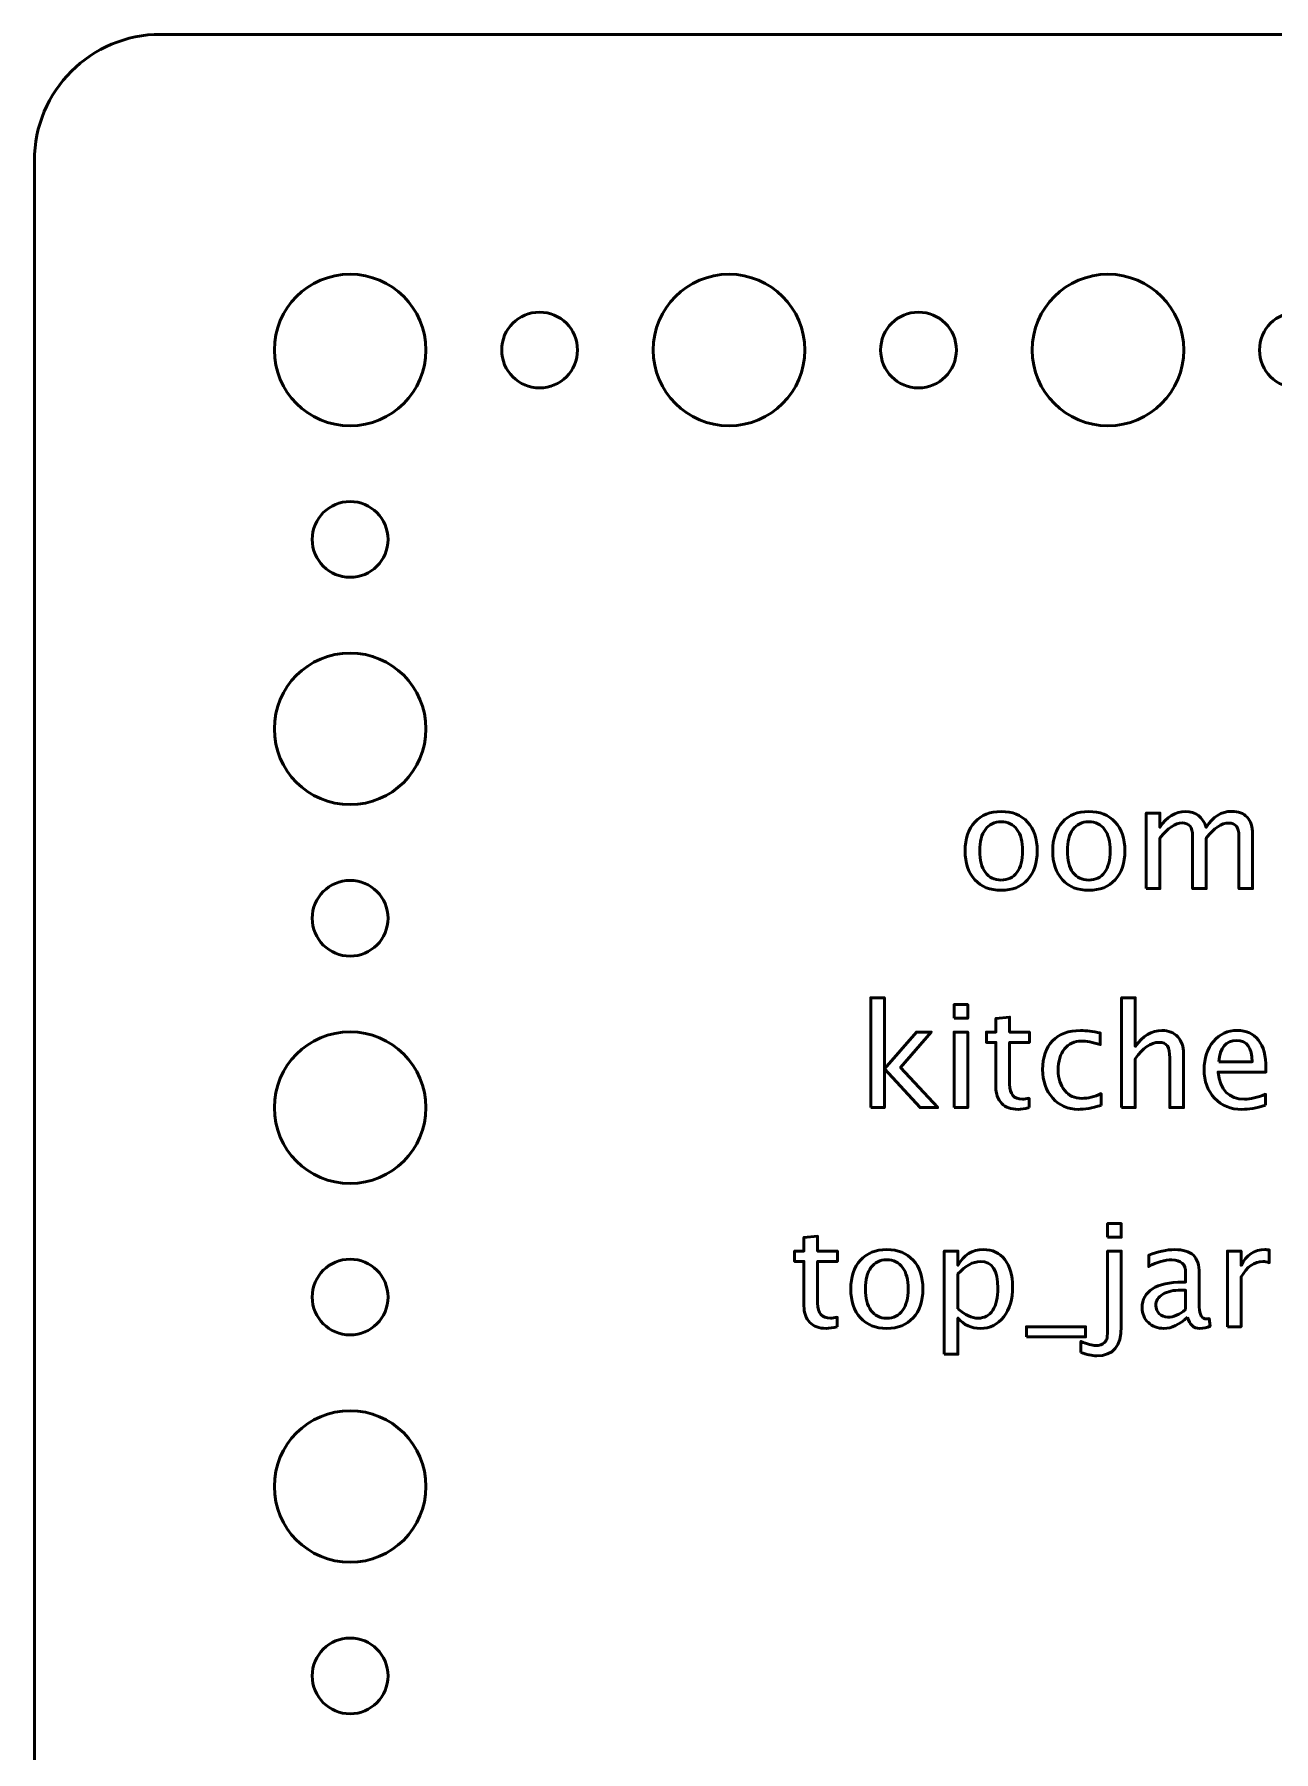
# Model space of a CAD drawing. Header units: centimetres. Extents: x -87 to 69, y -70 to 88.
# Drawn here: x -8 to -3.09, y -26.55 to -19.75 of the extents above; entities that cross this region are included whole.
import ezdxf

# ---------------------------------------------------------------- set-up
doc = ezdxf.new("R2010")
doc.units = ezdxf.units.CM
doc.header["$MEASUREMENT"] = 0
doc.layers.add('Layer 1', color=7, linetype='Continuous')

msp = doc.modelspace()

# ---------------------------------------------------------------- linework, layer by layer
at = {"layer": 'Layer 1', "lineweight": 53}
for centre, major_axis in [((-6.74999, -21.00001), (0, 0.30001)), ((-5.24999, -21.00001), (0, 0.30001)), ((-3.74999, -21.00001), (0, 0.30001)), ((-6, -21), (0, 0.15)), ((-4.5, -21), (0, 0.15)), ((-3, -21), (0, 0.15))]:
    msp.add_ellipse(centre, major_axis=major_axis, ratio=1, dxfattribs=at)
for points, knots in [([(-8, -69.75), (-8, -69.75), (-8, -20.25), (-8, -20.25), (-8, -20.25), (-8, -19.97386), (-7.77614, -19.75), (-7.5, -19.75), (-7.5, -19.75), (-7.5, -19.75), (37.5, -19.75), (37.5, -19.75), (37.5, -19.75), (37.77614, -19.75), (38, -19.97386), (38, -20.25), (38, -20.25), (38, -20.25), (38, -69.75), (38, -69.75), (38, -69.75), (38, -70.02614), (37.77614, -70.25), (37.5, -70.25), (37.5, -70.25), (37.5, -70.25), (-7.5, -70.25), (-7.5, -70.25), (-7.5, -70.25), (-7.77614, -70.25), (-8, -70.02614), (-8, -69.75)], [0, 0, 0, 0, 0.1111111, 0.1111111, 0.1111111, 0.1111111, 0.2222222, 0.2222222, 0.2222222, 0.2222222, 0.3333333, 0.3333333, 0.3333333, 0.3333333, 0.4444444, 0.4444444, 0.4444444, 0.4444444, 0.5555556, 0.5555556, 0.5555556, 0.5555556, 0.6666667, 0.6666667, 0.6666667, 0.6666667, 0.7777778, 0.7777778, 0.7777778, 0.7777778, 1, 1, 1, 1]), ([(-6.9, -21.75), (-6.9, -21.66716), (-6.83284, -21.6), (-6.75, -21.6), (-6.75, -21.6), (-6.66716, -21.6), (-6.6, -21.66716), (-6.6, -21.75), (-6.6, -21.75), (-6.6, -21.83284), (-6.66716, -21.9), (-6.75, -21.9), (-6.75, -21.9), (-6.83284, -21.9), (-6.9, -21.83284), (-6.9, -21.75)], [0, 0, 0, 0, 0.2, 0.2, 0.2, 0.2, 0.4, 0.4, 0.4, 0.4, 0.6, 0.6, 0.6, 0.6, 1, 1, 1, 1]), ([(-7.05, -22.5), (-7.05, -22.33431), (-6.91569, -22.2), (-6.75, -22.2), (-6.75, -22.2), (-6.58431, -22.2), (-6.45, -22.33431), (-6.45, -22.5), (-6.45, -22.5), (-6.45, -22.66569), (-6.58431, -22.8), (-6.75, -22.8), (-6.75, -22.8), (-6.91569, -22.8), (-7.05, -22.66569), (-7.05, -22.5)], [0, 0, 0, 0, 0.2, 0.2, 0.2, 0.2, 0.4, 0.4, 0.4, 0.4, 0.6, 0.6, 0.6, 0.6, 1, 1, 1, 1]), ([(-6.9, -23.25), (-6.9, -23.16716), (-6.83284, -23.1), (-6.75, -23.1), (-6.75, -23.1), (-6.66716, -23.1), (-6.6, -23.16716), (-6.6, -23.25), (-6.6, -23.25), (-6.6, -23.33284), (-6.66716, -23.4), (-6.75, -23.4), (-6.75, -23.4), (-6.83284, -23.4), (-6.9, -23.33284), (-6.9, -23.25)], [0, 0, 0, 0, 0.2, 0.2, 0.2, 0.2, 0.4, 0.4, 0.4, 0.4, 0.6, 0.6, 0.6, 0.6, 1, 1, 1, 1]), ([(-7.05, -24), (-7.05, -23.83431), (-6.91569, -23.7), (-6.75, -23.7), (-6.75, -23.7), (-6.58431, -23.7), (-6.45, -23.83431), (-6.45, -24), (-6.45, -24), (-6.45, -24.16569), (-6.58431, -24.3), (-6.75, -24.3), (-6.75, -24.3), (-6.91569, -24.3), (-7.05, -24.16569), (-7.05, -24)], [0, 0, 0, 0, 0.2, 0.2, 0.2, 0.2, 0.4, 0.4, 0.4, 0.4, 0.6, 0.6, 0.6, 0.6, 1, 1, 1, 1]), ([(-6.9, -24.75), (-6.9, -24.66716), (-6.83284, -24.6), (-6.75, -24.6), (-6.75, -24.6), (-6.66716, -24.6), (-6.6, -24.66716), (-6.6, -24.75), (-6.6, -24.75), (-6.6, -24.83284), (-6.66716, -24.9), (-6.75, -24.9), (-6.75, -24.9), (-6.83284, -24.9), (-6.9, -24.83284), (-6.9, -24.75)], [0, 0, 0, 0, 0.2, 0.2, 0.2, 0.2, 0.4, 0.4, 0.4, 0.4, 0.6, 0.6, 0.6, 0.6, 1, 1, 1, 1]), ([(-7.05, -25.5), (-7.05, -25.33431), (-6.91569, -25.2), (-6.75, -25.2), (-6.75, -25.2), (-6.58431, -25.2), (-6.45, -25.33431), (-6.45, -25.5), (-6.45, -25.5), (-6.45, -25.66569), (-6.58431, -25.8), (-6.75, -25.8), (-6.75, -25.8), (-6.91569, -25.8), (-7.05, -25.66569), (-7.05, -25.5)], [0, 0, 0, 0, 0.2, 0.2, 0.2, 0.2, 0.4, 0.4, 0.4, 0.4, 0.6, 0.6, 0.6, 0.6, 1, 1, 1, 1]), ([(-6.9, -26.25), (-6.9, -26.16716), (-6.83284, -26.1), (-6.75, -26.1), (-6.75, -26.1), (-6.66716, -26.1), (-6.6, -26.16716), (-6.6, -26.25), (-6.6, -26.25), (-6.6, -26.33284), (-6.66716, -26.4), (-6.75, -26.4), (-6.75, -26.4), (-6.83284, -26.4), (-6.9, -26.33284), (-6.9, -26.25)], [0, 0, 0, 0, 0.2, 0.2, 0.2, 0.2, 0.4, 0.4, 0.4, 0.4, 0.6, 0.6, 0.6, 0.6, 1, 1, 1, 1])]:
    msp.add_open_spline(points, degree=3, knots=knots, dxfattribs=at)
at = {"layer": 'Layer 1', "color": 5, "lineweight": 53}
for points, knots in [([(-4.17269, -23.13942), (-4.21662, -23.13942), (-4.25143, -23.12541), (-4.27701, -23.09737), (-4.27701, -23.09737), (-4.3027, -23.06934), (-4.31549, -23.03124), (-4.31549, -22.98317), (-4.31549, -22.98317), (-4.31549, -22.93519), (-4.3027, -22.89718), (-4.27701, -22.86924), (-4.27701, -22.86924), (-4.25143, -22.8413), (-4.21662, -22.82729), (-4.17269, -22.82729), (-4.17269, -22.82729), (-4.12875, -22.82729), (-4.09395, -22.8413), (-4.06836, -22.86924), (-4.06836, -22.86924), (-4.04268, -22.89718), (-4.02988, -22.93519), (-4.02988, -22.98317), (-4.02988, -22.98317), (-4.02988, -23.03124), (-4.04268, -23.06934), (-4.06836, -23.09737), (-4.06836, -23.09737), (-4.09395, -23.12541), (-4.12875, -23.13942), (-4.17269, -23.13942)], [0, 0, 0, 0, 0.1111111, 0.1111111, 0.1111111, 0.1111111, 0.2222222, 0.2222222, 0.2222222, 0.2222222, 0.3333333, 0.3333333, 0.3333333, 0.3333333, 0.4444444, 0.4444444, 0.4444444, 0.4444444, 0.5555556, 0.5555556, 0.5555556, 0.5555556, 0.6666667, 0.6666667, 0.6666667, 0.6666667, 0.7777778, 0.7777778, 0.7777778, 0.7777778, 1, 1, 1, 1]), ([(-3.82594, -23.13942), (-3.86987, -23.13942), (-3.90468, -23.12541), (-3.93026, -23.09737), (-3.93026, -23.09737), (-3.95595, -23.06934), (-3.96874, -23.03124), (-3.96874, -22.98317), (-3.96874, -22.98317), (-3.96874, -22.93519), (-3.95595, -22.89718), (-3.93026, -22.86924), (-3.93026, -22.86924), (-3.90468, -22.8413), (-3.86987, -22.82729), (-3.82594, -22.82729), (-3.82594, -22.82729), (-3.782, -22.82729), (-3.7472, -22.8413), (-3.72161, -22.86924), (-3.72161, -22.86924), (-3.69593, -22.89718), (-3.68313, -22.93519), (-3.68313, -22.98317), (-3.68313, -22.98317), (-3.68313, -23.03124), (-3.69593, -23.06934), (-3.72161, -23.09737), (-3.72161, -23.09737), (-3.7472, -23.12541), (-3.782, -23.13942), (-3.82594, -23.13942)], [0, 0, 0, 0, 0.1111111, 0.1111111, 0.1111111, 0.1111111, 0.2222222, 0.2222222, 0.2222222, 0.2222222, 0.3333333, 0.3333333, 0.3333333, 0.3333333, 0.4444444, 0.4444444, 0.4444444, 0.4444444, 0.5555556, 0.5555556, 0.5555556, 0.5555556, 0.6666667, 0.6666667, 0.6666667, 0.6666667, 0.7777778, 0.7777778, 0.7777778, 0.7777778, 1, 1, 1, 1]), ([(-3.59828, -23.13265), (-3.59828, -23.13265), (-3.59828, -22.8335), (-3.59828, -22.8335), (-3.59828, -22.8335), (-3.59828, -22.8335), (-3.5441, -22.8335), (-3.5441, -22.8335), (-3.5441, -22.8335), (-3.5441, -22.8335), (-3.5441, -22.89003), (-3.5441, -22.89003), (-3.5441, -22.89003), (-3.51766, -22.84817), (-3.4838, -22.82729), (-3.44231, -22.82729), (-3.44231, -22.82729), (-3.40233, -22.82729), (-3.37514, -22.84817), (-3.36065, -22.89003), (-3.36065, -22.89003), (-3.33497, -22.8478), (-3.30148, -22.82672), (-3.26037, -22.82672), (-3.26037, -22.82672), (-3.23413, -22.82672), (-3.21371, -22.83444), (-3.19913, -22.84996), (-3.19913, -22.84996), (-3.18455, -22.86548), (-3.17721, -22.88721), (-3.17721, -22.91515), (-3.17721, -22.91515), (-3.17721, -22.91515), (-3.17721, -23.13265), (-3.17721, -23.13265), (-3.17721, -23.13265), (-3.17721, -23.13265), (-3.2314, -23.13265), (-3.2314, -23.13265), (-3.2314, -23.13265), (-3.2314, -23.13265), (-3.2314, -22.92409), (-3.2314, -22.92409), (-3.2314, -22.92409), (-3.2314, -22.89003), (-3.24494, -22.87301), (-3.27204, -22.87301), (-3.27204, -22.87301), (-3.30017, -22.87301), (-3.3297, -22.89286), (-3.36065, -22.93265), (-3.36065, -22.93265), (-3.36065, -22.93265), (-3.36065, -23.13265), (-3.36065, -23.13265), (-3.36065, -23.13265), (-3.36065, -23.13265), (-3.41484, -23.13265), (-3.41484, -23.13265), (-3.41484, -23.13265), (-3.41484, -23.13265), (-3.41484, -22.9239), (-3.41484, -22.9239), (-3.41484, -22.9239), (-3.41484, -22.88956), (-3.42858, -22.87244), (-3.45614, -22.87244), (-3.45614, -22.87244), (-3.48351, -22.87244), (-3.51287, -22.89239), (-3.5441, -22.93237), (-3.5441, -22.93237), (-3.5441, -22.93237), (-3.5441, -23.13265), (-3.5441, -23.13265), (-3.5441, -23.13265), (-3.5441, -23.13265), (-3.59828, -23.13265), (-3.59828, -23.13265)], [0, 0, 0, 0, 0.047619, 0.047619, 0.047619, 0.047619, 0.0952381, 0.0952381, 0.0952381, 0.0952381, 0.1428571, 0.1428571, 0.1428571, 0.1428571, 0.1904762, 0.1904762, 0.1904762, 0.1904762, 0.2380952, 0.2380952, 0.2380952, 0.2380952, 0.2857143, 0.2857143, 0.2857143, 0.2857143, 0.3333333, 0.3333333, 0.3333333, 0.3333333, 0.3809524, 0.3809524, 0.3809524, 0.3809524, 0.4285714, 0.4285714, 0.4285714, 0.4285714, 0.4761905, 0.4761905, 0.4761905, 0.4761905, 0.5238095, 0.5238095, 0.5238095, 0.5238095, 0.5714286, 0.5714286, 0.5714286, 0.5714286, 0.6190476, 0.6190476, 0.6190476, 0.6190476, 0.6666667, 0.6666667, 0.6666667, 0.6666667, 0.7142857, 0.7142857, 0.7142857, 0.7142857, 0.7619048, 0.7619048, 0.7619048, 0.7619048, 0.8095238, 0.8095238, 0.8095238, 0.8095238, 0.8571429, 0.8571429, 0.8571429, 0.8571429, 0.9047619, 0.9047619, 0.9047619, 0.9047619, 1, 1, 1, 1]), ([(-4.17278, -23.09878), (-4.14597, -23.09878), (-4.12509, -23.08872), (-4.11022, -23.06849), (-4.11022, -23.06849), (-4.09545, -23.04836), (-4.08802, -23.01986), (-4.08802, -22.98317), (-4.08802, -22.98317), (-4.08802, -22.94657), (-4.09545, -22.91816), (-4.11022, -22.89803), (-4.11022, -22.89803), (-4.12509, -22.87799), (-4.14597, -22.86793), (-4.17278, -22.86793), (-4.17278, -22.86793), (-4.19969, -22.86793), (-4.22057, -22.87799), (-4.23525, -22.89803), (-4.23525, -22.89803), (-4.25002, -22.91816), (-4.25735, -22.94657), (-4.25735, -22.98317), (-4.25735, -22.98317), (-4.25735, -23.01986), (-4.25002, -23.04836), (-4.23525, -23.06849), (-4.23525, -23.06849), (-4.22057, -23.08872), (-4.19969, -23.09878), (-4.17278, -23.09878)], [0, 0, 0, 0, 0.1111111, 0.1111111, 0.1111111, 0.1111111, 0.2222222, 0.2222222, 0.2222222, 0.2222222, 0.3333333, 0.3333333, 0.3333333, 0.3333333, 0.4444444, 0.4444444, 0.4444444, 0.4444444, 0.5555556, 0.5555556, 0.5555556, 0.5555556, 0.6666667, 0.6666667, 0.6666667, 0.6666667, 0.7777778, 0.7777778, 0.7777778, 0.7777778, 1, 1, 1, 1]), ([(-3.82603, -23.09878), (-3.79922, -23.09878), (-3.77834, -23.08872), (-3.76347, -23.06849), (-3.76347, -23.06849), (-3.7487, -23.04836), (-3.74127, -23.01986), (-3.74127, -22.98317), (-3.74127, -22.98317), (-3.74127, -22.94657), (-3.7487, -22.91816), (-3.76347, -22.89803), (-3.76347, -22.89803), (-3.77834, -22.87799), (-3.79922, -22.86793), (-3.82603, -22.86793), (-3.82603, -22.86793), (-3.85294, -22.86793), (-3.87382, -22.87799), (-3.8885, -22.89803), (-3.8885, -22.89803), (-3.90327, -22.91816), (-3.9106, -22.94657), (-3.9106, -22.98317), (-3.9106, -22.98317), (-3.9106, -23.01986), (-3.90327, -23.04836), (-3.8885, -23.06849), (-3.8885, -23.06849), (-3.87382, -23.08872), (-3.85294, -23.09878), (-3.82603, -23.09878)], [0, 0, 0, 0, 0.1111111, 0.1111111, 0.1111111, 0.1111111, 0.2222222, 0.2222222, 0.2222222, 0.2222222, 0.3333333, 0.3333333, 0.3333333, 0.3333333, 0.4444444, 0.4444444, 0.4444444, 0.4444444, 0.5555556, 0.5555556, 0.5555556, 0.5555556, 0.6666667, 0.6666667, 0.6666667, 0.6666667, 0.7777778, 0.7777778, 0.7777778, 0.7777778, 1, 1, 1, 1]), ([(-4.68911, -24), (-4.68911, -24), (-4.68911, -23.56482), (-4.68911, -23.56482), (-4.68911, -23.56482), (-4.68911, -23.56482), (-4.63493, -23.56482), (-4.63493, -23.56482), (-4.63493, -23.56482), (-4.63493, -23.56482), (-4.63493, -23.846), (-4.63493, -23.846), (-4.63493, -23.846), (-4.63493, -23.846), (-4.50793, -23.70085), (-4.50793, -23.70085), (-4.50793, -23.70085), (-4.50793, -23.70085), (-4.44941, -23.70085), (-4.44941, -23.70085), (-4.44941, -23.70085), (-4.44941, -23.70085), (-4.57077, -23.84045), (-4.57077, -23.84045), (-4.57077, -23.84045), (-4.57077, -23.84045), (-4.42402, -24), (-4.42402, -24), (-4.42402, -24), (-4.42402, -24), (-4.49382, -24), (-4.49382, -24), (-4.49382, -24), (-4.49382, -24), (-4.63493, -23.84657), (-4.63493, -23.84657), (-4.63493, -23.84657), (-4.63493, -23.84657), (-4.63493, -24), (-4.63493, -24), (-4.63493, -24), (-4.63493, -24), (-4.68911, -24), (-4.68911, -24)], [0, 0, 0, 0, 0.0833333, 0.0833333, 0.0833333, 0.0833333, 0.1666667, 0.1666667, 0.1666667, 0.1666667, 0.25, 0.25, 0.25, 0.25, 0.3333333, 0.3333333, 0.3333333, 0.3333333, 0.4166667, 0.4166667, 0.4166667, 0.4166667, 0.5, 0.5, 0.5, 0.5, 0.5833333, 0.5833333, 0.5833333, 0.5833333, 0.6666667, 0.6666667, 0.6666667, 0.6666667, 0.75, 0.75, 0.75, 0.75, 0.8333333, 0.8333333, 0.8333333, 0.8333333, 1, 1, 1, 1]), ([(-4.35919, -23.6461), (-4.35919, -23.6461), (-4.35919, -23.59191), (-4.35919, -23.59191), (-4.35919, -23.59191), (-4.35919, -23.59191), (-4.30501, -23.59191), (-4.30501, -23.59191), (-4.30501, -23.59191), (-4.30501, -23.59191), (-4.30501, -23.6461), (-4.30501, -23.6461), (-4.30501, -23.6461), (-4.30501, -23.6461), (-4.35919, -23.6461), (-4.35919, -23.6461)], [0, 0, 0, 0, 0.2, 0.2, 0.2, 0.2, 0.4, 0.4, 0.4, 0.4, 0.6, 0.6, 0.6, 0.6, 1, 1, 1, 1]), ([(-3.69588, -24), (-3.69588, -24), (-3.69588, -23.56482), (-3.69588, -23.56482), (-3.69588, -23.56482), (-3.69588, -23.56482), (-3.6417, -23.56482), (-3.6417, -23.56482), (-3.6417, -23.56482), (-3.6417, -23.56482), (-3.6417, -23.75738), (-3.6417, -23.75738), (-3.6417, -23.75738), (-3.61301, -23.71552), (-3.57782, -23.69464), (-3.53624, -23.69464), (-3.53624, -23.69464), (-3.51009, -23.69464), (-3.4893, -23.70282), (-3.47396, -23.71929), (-3.47396, -23.71929), (-3.45863, -23.73565), (-3.45092, -23.75776), (-3.45092, -23.78542), (-3.45092, -23.78542), (-3.45092, -23.78542), (-3.45092, -24), (-3.45092, -24), (-3.45092, -24), (-3.45092, -24), (-3.5051, -24), (-3.5051, -24), (-3.5051, -24), (-3.5051, -24), (-3.5051, -23.8031), (-3.5051, -23.8031), (-3.5051, -23.8031), (-3.5051, -23.7809), (-3.5084, -23.7651), (-3.51489, -23.75569), (-3.51489, -23.75569), (-3.52147, -23.74619), (-3.53229, -23.74149), (-3.54744, -23.74149), (-3.54744, -23.74149), (-3.58074, -23.74149), (-3.61216, -23.76322), (-3.6417, -23.80668), (-3.6417, -23.80668), (-3.6417, -23.80668), (-3.6417, -24), (-3.6417, -24), (-3.6417, -24), (-3.6417, -24), (-3.69588, -24), (-3.69588, -24)], [0, 0, 0, 0, 0.0666667, 0.0666667, 0.0666667, 0.0666667, 0.1333333, 0.1333333, 0.1333333, 0.1333333, 0.2, 0.2, 0.2, 0.2, 0.2666667, 0.2666667, 0.2666667, 0.2666667, 0.3333333, 0.3333333, 0.3333333, 0.3333333, 0.4, 0.4, 0.4, 0.4, 0.4666667, 0.4666667, 0.4666667, 0.4666667, 0.5333333, 0.5333333, 0.5333333, 0.5333333, 0.6, 0.6, 0.6, 0.6, 0.6666667, 0.6666667, 0.6666667, 0.6666667, 0.7333333, 0.7333333, 0.7333333, 0.7333333, 0.8, 0.8, 0.8, 0.8, 0.8666667, 0.8666667, 0.8666667, 0.8666667, 1, 1, 1, 1]), ([(-4.0623, -23.99991), (-4.07905, -24.00452), (-4.09363, -24.00677), (-4.10595, -24.00677), (-4.10595, -24.00677), (-4.13361, -24.00677), (-4.15515, -23.99887), (-4.17058, -23.98307), (-4.17058, -23.98307), (-4.1861, -23.96726), (-4.19382, -23.94534), (-4.19382, -23.91722), (-4.19382, -23.91722), (-4.19382, -23.91722), (-4.19382, -23.74149), (-4.19382, -23.74149), (-4.19382, -23.74149), (-4.19382, -23.74149), (-4.23126, -23.74149), (-4.23126, -23.74149), (-4.23126, -23.74149), (-4.23126, -23.74149), (-4.23126, -23.70085), (-4.23126, -23.70085), (-4.23126, -23.70085), (-4.23126, -23.70085), (-4.19382, -23.70085), (-4.19382, -23.70085), (-4.19382, -23.70085), (-4.19382, -23.70085), (-4.19382, -23.64675), (-4.19382, -23.64675), (-4.19382, -23.64675), (-4.19382, -23.64675), (-4.13963, -23.64158), (-4.13963, -23.64158), (-4.13963, -23.64158), (-4.13963, -23.64158), (-4.13963, -23.70085), (-4.13963, -23.70085), (-4.13963, -23.70085), (-4.13963, -23.70085), (-4.06117, -23.70085), (-4.06117, -23.70085), (-4.06117, -23.70085), (-4.06117, -23.70085), (-4.06117, -23.74149), (-4.06117, -23.74149), (-4.06117, -23.74149), (-4.06117, -23.74149), (-4.13963, -23.74149), (-4.13963, -23.74149), (-4.13963, -23.74149), (-4.13963, -23.74149), (-4.13963, -23.90743), (-4.13963, -23.90743), (-4.13963, -23.90743), (-4.13963, -23.94657), (-4.1226, -23.96613), (-4.08864, -23.96613), (-4.08864, -23.96613), (-4.0814, -23.96613), (-4.07265, -23.96491), (-4.0623, -23.96256), (-4.0623, -23.96256), (-4.0623, -23.96256), (-4.0623, -23.99991), (-4.0623, -23.99991)], [0, 0, 0, 0, 0.0555556, 0.0555556, 0.0555556, 0.0555556, 0.1111111, 0.1111111, 0.1111111, 0.1111111, 0.1666667, 0.1666667, 0.1666667, 0.1666667, 0.2222222, 0.2222222, 0.2222222, 0.2222222, 0.2777778, 0.2777778, 0.2777778, 0.2777778, 0.3333333, 0.3333333, 0.3333333, 0.3333333, 0.3888889, 0.3888889, 0.3888889, 0.3888889, 0.4444444, 0.4444444, 0.4444444, 0.4444444, 0.5, 0.5, 0.5, 0.5, 0.5555556, 0.5555556, 0.5555556, 0.5555556, 0.6111111, 0.6111111, 0.6111111, 0.6111111, 0.6666667, 0.6666667, 0.6666667, 0.6666667, 0.7222222, 0.7222222, 0.7222222, 0.7222222, 0.7777778, 0.7777778, 0.7777778, 0.7777778, 0.8333333, 0.8333333, 0.8333333, 0.8333333, 0.8888889, 0.8888889, 0.8888889, 0.8888889, 1, 1, 1, 1]), ([(-4.35919, -24), (-4.35919, -24), (-4.35919, -23.70085), (-4.35919, -23.70085), (-4.35919, -23.70085), (-4.35919, -23.70085), (-4.30501, -23.70085), (-4.30501, -23.70085), (-4.30501, -23.70085), (-4.30501, -23.70085), (-4.30501, -24), (-4.30501, -24), (-4.30501, -24), (-4.30501, -24), (-4.35919, -24), (-4.35919, -24)], [0, 0, 0, 0, 0.2, 0.2, 0.2, 0.2, 0.4, 0.4, 0.4, 0.4, 0.6, 0.6, 0.6, 0.6, 1, 1, 1, 1]), ([(-3.77726, -23.99097), (-3.81235, -24.00151), (-3.84264, -24.00677), (-3.86813, -24.00677), (-3.86813, -24.00677), (-3.90859, -24.00677), (-3.94208, -23.99182), (-3.9687, -23.96199), (-3.9687, -23.96199), (-3.99532, -23.93208), (-4.00868, -23.89436), (-4.00868, -23.84892), (-4.00868, -23.84892), (-4.00868, -23.80038), (-3.99551, -23.76246), (-3.96917, -23.73537), (-3.96917, -23.73537), (-3.94283, -23.70818), (-3.90605, -23.69464), (-3.85882, -23.69464), (-3.85882, -23.69464), (-3.83559, -23.69464), (-3.80943, -23.69784), (-3.78065, -23.70423), (-3.78065, -23.70423), (-3.78065, -23.70423), (-3.78065, -23.74995), (-3.78065, -23.74995), (-3.78065, -23.74995), (-3.81122, -23.74092), (-3.83615, -23.73641), (-3.85534, -23.73641), (-3.85534, -23.73641), (-3.88319, -23.73641), (-3.90548, -23.74685), (-3.92213, -23.76764), (-3.92213, -23.76764), (-3.93878, -23.78843), (-3.94716, -23.81618), (-3.94716, -23.8508), (-3.94716, -23.8508), (-3.94716, -23.88438), (-3.9385, -23.91148), (-3.92129, -23.93227), (-3.92129, -23.93227), (-3.90407, -23.95296), (-3.88159, -23.96331), (-3.85365, -23.96331), (-3.85365, -23.96331), (-3.82891, -23.96331), (-3.80351, -23.95691), (-3.77726, -23.94412), (-3.77726, -23.94412), (-3.77726, -23.94412), (-3.77726, -23.99097), (-3.77726, -23.99097)], [0, 0, 0, 0, 0.0666667, 0.0666667, 0.0666667, 0.0666667, 0.1333333, 0.1333333, 0.1333333, 0.1333333, 0.2, 0.2, 0.2, 0.2, 0.2666667, 0.2666667, 0.2666667, 0.2666667, 0.3333333, 0.3333333, 0.3333333, 0.3333333, 0.4, 0.4, 0.4, 0.4, 0.4666667, 0.4666667, 0.4666667, 0.4666667, 0.5333333, 0.5333333, 0.5333333, 0.5333333, 0.6, 0.6, 0.6, 0.6, 0.6666667, 0.6666667, 0.6666667, 0.6666667, 0.7333333, 0.7333333, 0.7333333, 0.7333333, 0.8, 0.8, 0.8, 0.8, 0.8666667, 0.8666667, 0.8666667, 0.8666667, 1, 1, 1, 1]), ([(-3.12599, -23.9904), (-3.16239, -24.00132), (-3.19353, -24.00677), (-3.2195, -24.00677), (-3.2195, -24.00677), (-3.2638, -24.00677), (-3.29983, -23.9921), (-3.32759, -23.96284), (-3.32759, -23.96284), (-3.35534, -23.93358), (-3.36926, -23.89567), (-3.36926, -23.84901), (-3.36926, -23.84901), (-3.36926, -23.80376), (-3.35703, -23.7666), (-3.33248, -23.73754), (-3.33248, -23.73754), (-3.30792, -23.70856), (-3.2765, -23.69407), (-3.23822, -23.69407), (-3.23822, -23.69407), (-3.202, -23.69407), (-3.17396, -23.70696), (-3.15421, -23.73274), (-3.15421, -23.73274), (-3.13445, -23.75851), (-3.12458, -23.79501), (-3.12458, -23.84233), (-3.12458, -23.84233), (-3.12458, -23.84233), (-3.12486, -23.85889), (-3.12486, -23.85889), (-3.12486, -23.85889), (-3.12486, -23.85889), (-3.31395, -23.85889), (-3.31395, -23.85889), (-3.31395, -23.85889), (-3.30604, -23.93039), (-3.27114, -23.96613), (-3.20934, -23.96613), (-3.20934, -23.96613), (-3.18666, -23.96613), (-3.15891, -23.95974), (-3.12599, -23.94694), (-3.12599, -23.94694), (-3.12599, -23.94694), (-3.12599, -23.9904), (-3.12599, -23.9904)], [0, 0, 0, 0, 0.0769231, 0.0769231, 0.0769231, 0.0769231, 0.1538462, 0.1538462, 0.1538462, 0.1538462, 0.2307692, 0.2307692, 0.2307692, 0.2307692, 0.3076923, 0.3076923, 0.3076923, 0.3076923, 0.3846154, 0.3846154, 0.3846154, 0.3846154, 0.4615385, 0.4615385, 0.4615385, 0.4615385, 0.5384615, 0.5384615, 0.5384615, 0.5384615, 0.6153846, 0.6153846, 0.6153846, 0.6153846, 0.6923077, 0.6923077, 0.6923077, 0.6923077, 0.7692308, 0.7692308, 0.7692308, 0.7692308, 0.8461538, 0.8461538, 0.8461538, 0.8461538, 1, 1, 1, 1]), ([(-3.31112, -23.81825), (-3.31112, -23.81825), (-3.17904, -23.81825), (-3.17904, -23.81825), (-3.17904, -23.81825), (-3.17904, -23.76256), (-3.19983, -23.73471), (-3.24132, -23.73471), (-3.24132, -23.73471), (-3.28309, -23.73471), (-3.30633, -23.76256), (-3.31112, -23.81825)], [0, 0, 0, 0, 0.25, 0.25, 0.25, 0.25, 0.5, 0.5, 0.5, 0.5, 1, 1, 1, 1]), ([(-3.75134, -24.51345), (-3.75134, -24.51345), (-3.75134, -24.45926), (-3.75134, -24.45926), (-3.75134, -24.45926), (-3.75134, -24.45926), (-3.69716, -24.45926), (-3.69716, -24.45926), (-3.69716, -24.45926), (-3.69716, -24.45926), (-3.69716, -24.51345), (-3.69716, -24.51345), (-3.69716, -24.51345), (-3.69716, -24.51345), (-3.75134, -24.51345), (-3.75134, -24.51345)], [0, 0, 0, 0, 0.2, 0.2, 0.2, 0.2, 0.4, 0.4, 0.4, 0.4, 0.6, 0.6, 0.6, 0.6, 1, 1, 1, 1]), ([(-4.82189, -24.86726), (-4.83864, -24.87187), (-4.85322, -24.87412), (-4.86554, -24.87412), (-4.86554, -24.87412), (-4.8932, -24.87412), (-4.91474, -24.86622), (-4.93017, -24.85042), (-4.93017, -24.85042), (-4.94569, -24.83461), (-4.95341, -24.81269), (-4.95341, -24.78457), (-4.95341, -24.78457), (-4.95341, -24.78457), (-4.95341, -24.60884), (-4.95341, -24.60884), (-4.95341, -24.60884), (-4.95341, -24.60884), (-4.99085, -24.60884), (-4.99085, -24.60884), (-4.99085, -24.60884), (-4.99085, -24.60884), (-4.99085, -24.5682), (-4.99085, -24.5682), (-4.99085, -24.5682), (-4.99085, -24.5682), (-4.95341, -24.5682), (-4.95341, -24.5682), (-4.95341, -24.5682), (-4.95341, -24.5682), (-4.95341, -24.5141), (-4.95341, -24.5141), (-4.95341, -24.5141), (-4.95341, -24.5141), (-4.89922, -24.50893), (-4.89922, -24.50893), (-4.89922, -24.50893), (-4.89922, -24.50893), (-4.89922, -24.5682), (-4.89922, -24.5682), (-4.89922, -24.5682), (-4.89922, -24.5682), (-4.82076, -24.5682), (-4.82076, -24.5682), (-4.82076, -24.5682), (-4.82076, -24.5682), (-4.82076, -24.60884), (-4.82076, -24.60884), (-4.82076, -24.60884), (-4.82076, -24.60884), (-4.89922, -24.60884), (-4.89922, -24.60884), (-4.89922, -24.60884), (-4.89922, -24.60884), (-4.89922, -24.77478), (-4.89922, -24.77478), (-4.89922, -24.77478), (-4.89922, -24.81392), (-4.88219, -24.83348), (-4.84823, -24.83348), (-4.84823, -24.83348), (-4.84099, -24.83348), (-4.83224, -24.83226), (-4.82189, -24.82991), (-4.82189, -24.82991), (-4.82189, -24.82991), (-4.82189, -24.86726), (-4.82189, -24.86726)], [0, 0, 0, 0, 0.0555556, 0.0555556, 0.0555556, 0.0555556, 0.1111111, 0.1111111, 0.1111111, 0.1111111, 0.1666667, 0.1666667, 0.1666667, 0.1666667, 0.2222222, 0.2222222, 0.2222222, 0.2222222, 0.2777778, 0.2777778, 0.2777778, 0.2777778, 0.3333333, 0.3333333, 0.3333333, 0.3333333, 0.3888889, 0.3888889, 0.3888889, 0.3888889, 0.4444444, 0.4444444, 0.4444444, 0.4444444, 0.5, 0.5, 0.5, 0.5, 0.5555556, 0.5555556, 0.5555556, 0.5555556, 0.6111111, 0.6111111, 0.6111111, 0.6111111, 0.6666667, 0.6666667, 0.6666667, 0.6666667, 0.7222222, 0.7222222, 0.7222222, 0.7222222, 0.7777778, 0.7777778, 0.7777778, 0.7777778, 0.8333333, 0.8333333, 0.8333333, 0.8333333, 0.8888889, 0.8888889, 0.8888889, 0.8888889, 1, 1, 1, 1]), ([(-4.62547, -24.87412), (-4.6694, -24.87412), (-4.70421, -24.86011), (-4.72979, -24.83207), (-4.72979, -24.83207), (-4.75548, -24.80404), (-4.76827, -24.76594), (-4.76827, -24.71787), (-4.76827, -24.71787), (-4.76827, -24.66989), (-4.75548, -24.63188), (-4.72979, -24.60394), (-4.72979, -24.60394), (-4.70421, -24.576), (-4.6694, -24.56199), (-4.62547, -24.56199), (-4.62547, -24.56199), (-4.58153, -24.56199), (-4.54673, -24.576), (-4.52114, -24.60394), (-4.52114, -24.60394), (-4.49546, -24.63188), (-4.48266, -24.66989), (-4.48266, -24.71787), (-4.48266, -24.71787), (-4.48266, -24.76594), (-4.49546, -24.80404), (-4.52114, -24.83207), (-4.52114, -24.83207), (-4.54673, -24.86011), (-4.58153, -24.87412), (-4.62547, -24.87412)], [0, 0, 0, 0, 0.1111111, 0.1111111, 0.1111111, 0.1111111, 0.2222222, 0.2222222, 0.2222222, 0.2222222, 0.3333333, 0.3333333, 0.3333333, 0.3333333, 0.4444444, 0.4444444, 0.4444444, 0.4444444, 0.5555556, 0.5555556, 0.5555556, 0.5555556, 0.6666667, 0.6666667, 0.6666667, 0.6666667, 0.7777778, 0.7777778, 0.7777778, 0.7777778, 1, 1, 1, 1]), ([(-4.62556, -24.83348), (-4.59875, -24.83348), (-4.57787, -24.82342), (-4.563, -24.80319), (-4.563, -24.80319), (-4.54823, -24.78306), (-4.5408, -24.75456), (-4.5408, -24.71787), (-4.5408, -24.71787), (-4.5408, -24.68127), (-4.54823, -24.65286), (-4.563, -24.63273), (-4.563, -24.63273), (-4.57787, -24.61269), (-4.59875, -24.60263), (-4.62556, -24.60263), (-4.62556, -24.60263), (-4.65247, -24.60263), (-4.67335, -24.61269), (-4.68803, -24.63273), (-4.68803, -24.63273), (-4.7028, -24.65286), (-4.71013, -24.68127), (-4.71013, -24.71787), (-4.71013, -24.71787), (-4.71013, -24.75456), (-4.7028, -24.78306), (-4.68803, -24.80319), (-4.68803, -24.80319), (-4.67335, -24.82342), (-4.65247, -24.83348), (-4.62556, -24.83348)], [0, 0, 0, 0, 0.1111111, 0.1111111, 0.1111111, 0.1111111, 0.2222222, 0.2222222, 0.2222222, 0.2222222, 0.3333333, 0.3333333, 0.3333333, 0.3333333, 0.4444444, 0.4444444, 0.4444444, 0.4444444, 0.5555556, 0.5555556, 0.5555556, 0.5555556, 0.6666667, 0.6666667, 0.6666667, 0.6666667, 0.7777778, 0.7777778, 0.7777778, 0.7777778, 1, 1, 1, 1]), ([(-4.39781, -24.97629), (-4.39781, -24.97629), (-4.39781, -24.5682), (-4.39781, -24.5682), (-4.39781, -24.5682), (-4.39781, -24.5682), (-4.34363, -24.5682), (-4.34363, -24.5682), (-4.34363, -24.5682), (-4.34363, -24.5682), (-4.34363, -24.62473), (-4.34363, -24.62473), (-4.34363, -24.62473), (-4.32143, -24.58287), (-4.28803, -24.56199), (-4.24353, -24.56199), (-4.24353, -24.56199), (-4.2075, -24.56199), (-4.17919, -24.57506), (-4.15849, -24.60131), (-4.15849, -24.60131), (-4.1378, -24.62756), (-4.12745, -24.6634), (-4.12745, -24.70884), (-4.12745, -24.70884), (-4.12745, -24.75832), (-4.13921, -24.7983), (-4.16263, -24.82859), (-4.16263, -24.82859), (-4.18605, -24.85898), (-4.21691, -24.87412), (-4.2551, -24.87412), (-4.2551, -24.87412), (-4.29057, -24.87412), (-4.32011, -24.86058), (-4.34363, -24.83339), (-4.34363, -24.83339), (-4.34363, -24.83339), (-4.34363, -24.97629), (-4.34363, -24.97629), (-4.34363, -24.97629), (-4.34363, -24.97629), (-4.39781, -24.97629), (-4.39781, -24.97629)], [0, 0, 0, 0, 0.0833333, 0.0833333, 0.0833333, 0.0833333, 0.1666667, 0.1666667, 0.1666667, 0.1666667, 0.25, 0.25, 0.25, 0.25, 0.3333333, 0.3333333, 0.3333333, 0.3333333, 0.4166667, 0.4166667, 0.4166667, 0.4166667, 0.5, 0.5, 0.5, 0.5, 0.5833333, 0.5833333, 0.5833333, 0.5833333, 0.6666667, 0.6666667, 0.6666667, 0.6666667, 0.75, 0.75, 0.75, 0.75, 0.8333333, 0.8333333, 0.8333333, 0.8333333, 1, 1, 1, 1]), ([(-4.34363, -24.79604), (-4.31569, -24.82097), (-4.28906, -24.83348), (-4.26376, -24.83348), (-4.26376, -24.83348), (-4.23883, -24.83348), (-4.21954, -24.82304), (-4.206, -24.80225), (-4.206, -24.80225), (-4.19236, -24.78146), (-4.18558, -24.7522), (-4.18558, -24.71439), (-4.18558, -24.71439), (-4.18558, -24.6444), (-4.20873, -24.6094), (-4.25501, -24.6094), (-4.25501, -24.6094), (-4.2853, -24.6094), (-4.31484, -24.62577), (-4.34363, -24.6586), (-4.34363, -24.6586), (-4.34363, -24.6586), (-4.34363, -24.79604), (-4.34363, -24.79604)], [0, 0, 0, 0, 0.1428571, 0.1428571, 0.1428571, 0.1428571, 0.2857143, 0.2857143, 0.2857143, 0.2857143, 0.4285714, 0.4285714, 0.4285714, 0.4285714, 0.5714286, 0.5714286, 0.5714286, 0.5714286, 0.7142857, 0.7142857, 0.7142857, 0.7142857, 1, 1, 1, 1]), ([(-3.85689, -24.96895), (-3.85689, -24.96895), (-3.85689, -24.92549), (-3.85689, -24.92549), (-3.85689, -24.92549), (-3.83149, -24.9364), (-3.81211, -24.94186), (-3.79885, -24.94186), (-3.79885, -24.94186), (-3.7838, -24.94186), (-3.77204, -24.93781), (-3.76376, -24.92972), (-3.76376, -24.92972), (-3.75821, -24.92426), (-3.75482, -24.91796), (-3.75341, -24.911), (-3.75341, -24.911), (-3.752, -24.90404), (-3.75134, -24.88946), (-3.75134, -24.86726), (-3.75134, -24.86726), (-3.75134, -24.86726), (-3.75134, -24.5682), (-3.75134, -24.5682), (-3.75134, -24.5682), (-3.75134, -24.5682), (-3.69716, -24.5682), (-3.69716, -24.5682), (-3.69716, -24.5682), (-3.69716, -24.5682), (-3.69716, -24.86716), (-3.69716, -24.86716), (-3.69716, -24.86716), (-3.69716, -24.94402), (-3.72961, -24.9825), (-3.79462, -24.9825), (-3.79462, -24.9825), (-3.8139, -24.9825), (-3.83469, -24.97798), (-3.85689, -24.96895)], [0, 0, 0, 0, 0.0909091, 0.0909091, 0.0909091, 0.0909091, 0.1818182, 0.1818182, 0.1818182, 0.1818182, 0.2727273, 0.2727273, 0.2727273, 0.2727273, 0.3636364, 0.3636364, 0.3636364, 0.3636364, 0.4545455, 0.4545455, 0.4545455, 0.4545455, 0.5454545, 0.5454545, 0.5454545, 0.5454545, 0.6363636, 0.6363636, 0.6363636, 0.6363636, 0.7272727, 0.7272727, 0.7272727, 0.7272727, 0.8181818, 0.8181818, 0.8181818, 0.8181818, 1, 1, 1, 1]), ([(-3.43451, -24.82925), (-3.46706, -24.85917), (-3.49838, -24.87412), (-3.52849, -24.87412), (-3.52849, -24.87412), (-3.55323, -24.87412), (-3.57383, -24.86641), (-3.5901, -24.85089), (-3.5901, -24.85089), (-3.60647, -24.83537), (-3.61466, -24.8158), (-3.61466, -24.79219), (-3.61466, -24.79219), (-3.61466, -24.75954), (-3.60092, -24.73442), (-3.57345, -24.71693), (-3.57345, -24.71693), (-3.54598, -24.69943), (-3.50657, -24.69068), (-3.4552, -24.69068), (-3.4552, -24.69068), (-3.4552, -24.69068), (-3.4425, -24.69068), (-3.4425, -24.69068), (-3.4425, -24.69068), (-3.4425, -24.69068), (-3.4425, -24.65465), (-3.4425, -24.65465), (-3.4425, -24.65465), (-3.4425, -24.61994), (-3.46057, -24.60263), (-3.49678, -24.60263), (-3.49678, -24.60263), (-3.52482, -24.60263), (-3.55549, -24.61147), (-3.58869, -24.62916), (-3.58869, -24.62916), (-3.58869, -24.62916), (-3.58869, -24.58457), (-3.58869, -24.58457), (-3.58869, -24.58457), (-3.55219, -24.56951), (-3.51776, -24.56199), (-3.4855, -24.56199), (-3.4855, -24.56199), (-3.45229, -24.56199), (-3.42773, -24.56951), (-3.41202, -24.58466), (-3.41202, -24.58466), (-3.39622, -24.59981), (-3.38832, -24.62314), (-3.38832, -24.65465), (-3.38832, -24.65465), (-3.38832, -24.65465), (-3.38832, -24.78983), (-3.38832, -24.78983), (-3.38832, -24.78983), (-3.38832, -24.82078), (-3.37882, -24.83631), (-3.35972, -24.83631), (-3.35972, -24.83631), (-3.35737, -24.83631), (-3.35389, -24.83593), (-3.34928, -24.83518), (-3.34928, -24.83518), (-3.34928, -24.83518), (-3.34542, -24.86528), (-3.34542, -24.86528), (-3.34542, -24.86528), (-3.35774, -24.87121), (-3.37129, -24.87412), (-3.38615, -24.87412), (-3.38615, -24.87412), (-3.41146, -24.87412), (-3.42755, -24.85917), (-3.43451, -24.82925)], [0, 0, 0, 0, 0.05, 0.05, 0.05, 0.05, 0.1, 0.1, 0.1, 0.1, 0.15, 0.15, 0.15, 0.15, 0.2, 0.2, 0.2, 0.2, 0.25, 0.25, 0.25, 0.25, 0.3, 0.3, 0.3, 0.3, 0.35, 0.35, 0.35, 0.35, 0.4, 0.4, 0.4, 0.4, 0.45, 0.45, 0.45, 0.45, 0.5, 0.5, 0.5, 0.5, 0.55, 0.55, 0.55, 0.55, 0.6, 0.6, 0.6, 0.6, 0.65, 0.65, 0.65, 0.65, 0.7, 0.7, 0.7, 0.7, 0.75, 0.75, 0.75, 0.75, 0.8, 0.8, 0.8, 0.8, 0.85, 0.85, 0.85, 0.85, 0.9, 0.9, 0.9, 0.9, 1, 1, 1, 1]), ([(-3.27703, -24.86735), (-3.27703, -24.86735), (-3.27703, -24.5682), (-3.27703, -24.5682), (-3.27703, -24.5682), (-3.27703, -24.5682), (-3.22285, -24.5682), (-3.22285, -24.5682), (-3.22285, -24.5682), (-3.22285, -24.5682), (-3.22285, -24.62473), (-3.22285, -24.62473), (-3.22285, -24.62473), (-3.2013, -24.58287), (-3.17007, -24.56199), (-3.12906, -24.56199), (-3.12906, -24.56199), (-3.12351, -24.56199), (-3.11767, -24.56246), (-3.11165, -24.5634), (-3.11165, -24.5634), (-3.11165, -24.5634), (-3.11165, -24.6141), (-3.11165, -24.6141), (-3.11165, -24.6141), (-3.12106, -24.611), (-3.12934, -24.6094), (-3.13649, -24.6094), (-3.13649, -24.6094), (-3.17092, -24.6094), (-3.19971, -24.62972), (-3.22285, -24.67045), (-3.22285, -24.67045), (-3.22285, -24.67045), (-3.22285, -24.86735), (-3.22285, -24.86735), (-3.22285, -24.86735), (-3.22285, -24.86735), (-3.27703, -24.86735), (-3.27703, -24.86735)], [0, 0, 0, 0, 0.0909091, 0.0909091, 0.0909091, 0.0909091, 0.1818182, 0.1818182, 0.1818182, 0.1818182, 0.2727273, 0.2727273, 0.2727273, 0.2727273, 0.3636364, 0.3636364, 0.3636364, 0.3636364, 0.4545455, 0.4545455, 0.4545455, 0.4545455, 0.5454545, 0.5454545, 0.5454545, 0.5454545, 0.6363636, 0.6363636, 0.6363636, 0.6363636, 0.7272727, 0.7272727, 0.7272727, 0.7272727, 0.8181818, 0.8181818, 0.8181818, 0.8181818, 1, 1, 1, 1]), ([(-3.4425, -24.79971), (-3.4425, -24.79971), (-3.4425, -24.72285), (-3.4425, -24.72285), (-3.4425, -24.72285), (-3.4425, -24.72285), (-3.45991, -24.72229), (-3.45991, -24.72229), (-3.45991, -24.72229), (-3.49001, -24.72229), (-3.51428, -24.72784), (-3.53281, -24.73894), (-3.53281, -24.73894), (-3.55125, -24.75013), (-3.56047, -24.7649), (-3.56047, -24.78334), (-3.56047, -24.78334), (-3.56047, -24.79623), (-3.55586, -24.80714), (-3.54674, -24.81608), (-3.54674, -24.81608), (-3.53752, -24.82502), (-3.52632, -24.82953), (-3.51306, -24.82953), (-3.51306, -24.82953), (-3.49048, -24.82953), (-3.46696, -24.81956), (-3.4425, -24.79971)], [0, 0, 0, 0, 0.125, 0.125, 0.125, 0.125, 0.25, 0.25, 0.25, 0.25, 0.375, 0.375, 0.375, 0.375, 0.5, 0.5, 0.5, 0.5, 0.625, 0.625, 0.625, 0.625, 0.75, 0.75, 0.75, 0.75, 1, 1, 1, 1]), ([(-4.07307, -24.90799), (-4.07307, -24.90799), (-4.07307, -24.86735), (-4.07307, -24.86735), (-4.07307, -24.86735), (-4.07307, -24.86735), (-3.83827, -24.86735), (-3.83827, -24.86735), (-3.83827, -24.86735), (-3.83827, -24.86735), (-3.83827, -24.90799), (-3.83827, -24.90799), (-3.83827, -24.90799), (-3.83827, -24.90799), (-4.07307, -24.90799), (-4.07307, -24.90799)], [0, 0, 0, 0, 0.2, 0.2, 0.2, 0.2, 0.4, 0.4, 0.4, 0.4, 0.6, 0.6, 0.6, 0.6, 1, 1, 1, 1])]:
    msp.add_open_spline(points, degree=3, knots=knots, dxfattribs=at)

doc.saveas('drawing.dxf')
